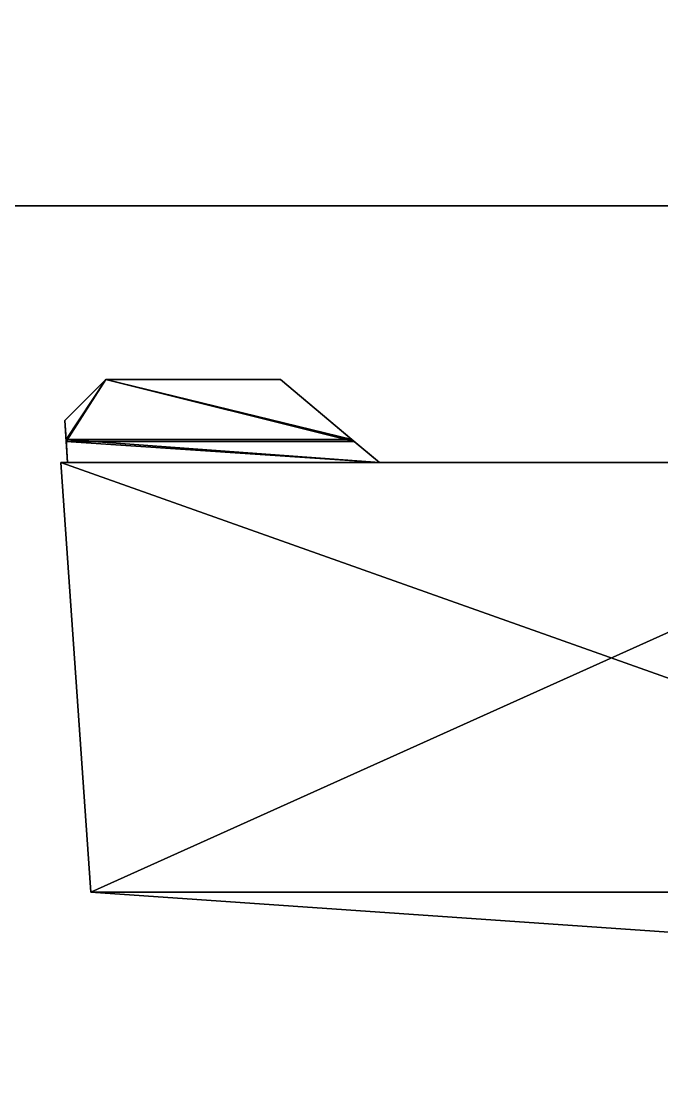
# Model space of a CAD drawing. Extents: x -469 to 3226, y 1395 to 4288.
# Drawn here: x 184.3 to 215.5, y 3003.3 to 3054.7 of the extents above; entities that cross this region are included whole.
import ezdxf

# ---------------------------------------------------------------- set-up
doc = ezdxf.new("R2010")
doc.units = 0
for name, color, linetype in [('LAYER0', 7, 'CONTINUOUS'), ('LAYER1', 7, 'CONTINUOUS'), ('LAYER101', 7, 'CONTINUOUS'), ('LAYER124', 253, 'CONTINUOUS'), ('LAYER127', 253, 'CONTINUOUS'), ('LAYER130', 253, 'CONTINUOUS'), ('LAYER133', 253, 'CONTINUOUS'), ('LAYER136', 253, 'CONTINUOUS'), ('LAYER85', 7, 'CONTINUOUS'), ('LAYER92', 7, 'CONTINUOUS'), ('LAYER93', 7, 'CONTINUOUS'), ('LAYER94', 7, 'CONTINUOUS'), ('LAYER95', 7, 'CONTINUOUS'), ('LAYER96', 7, 'CONTINUOUS'), ('LAYER97', 9, 'CONTINUOUS')]:
    doc.layers.add(name, color=color, linetype=linetype)

msp = doc.modelspace()

# ---------------------------------------------------------------- linework, layer by layer
at = {"layer": 'LAYER0', "invisible_edges": 1}
for points in [[(3116.174, 4288.024, -5), (-468.8259, 1395.024, -5), (-468.8259, 4288.024, -5), (3116.174, 4288.024, -5)], [(-468.8259, 1395.024, -5), (3116.174, 4288.024, -5), (3116.174, 1395.024, -5), (-468.8259, 1395.024, -5)], [(3116.174, 1395.024), (-468.8259, 4288.024), (-468.8259, 1395.024), (3116.174, 1395.024)], [(-468.8259, 4288.024), (3116.174, 1395.024), (3116.174, 4288.024), (-468.8259, 4288.024)]]:
    msp.add_3dface(points, dxfattribs=at)
at = {"layer": 'LAYER101', "invisible_edges": 1}
for points in [[(-303.8259, 2241.024, 2379), (276.1741, 3045.694, 2379), (-303.8259, 3045.694, 2379), (-303.8259, 2241.024, 2379)], [(276.1741, 3045.694, 2379), (-303.8259, 2241.024, 2379), (276.1741, 2241.024, 2379), (276.1741, 3045.694, 2379)], [(-303.8259, 3045.694, 2361), (276.1741, 3045.694, 2379), (276.1741, 3045.694, 2361), (-303.8259, 3045.694, 2361)], [(276.1741, 3045.694, 2379), (-303.8259, 3045.694, 2361), (-303.8259, 3045.694, 2379), (276.1741, 3045.694, 2379)], [(276.1741, 2241.024, 2361), (-303.8259, 3045.694, 2361), (276.1741, 3045.694, 2361), (276.1741, 2241.024, 2361)], [(-303.8259, 3045.694, 2361), (276.1741, 2241.024, 2361), (-303.8259, 2241.024, 2361), (-303.8259, 3045.694, 2361)]]:
    msp.add_3dface(points, dxfattribs=at)
at = {"layer": 'LAYER124'}
for points in [[(186.4055, 3035.244, 192.125), (186.4718, 3034.226, 192.125), (188.4055, 3037.244, 192.125), (186.4055, 3035.244, 192.125)], [(186.4055, 3035.244, 191.525), (188.4055, 3037.244, 191.525), (186.4653, 3034.318, 191.525), (186.4055, 3035.244, 191.525)], [(186.4718, 3034.226, 173.875), (186.4055, 3035.244, 173.875), (188.4055, 3037.244, 173.875), (186.4718, 3034.226, 173.875)], [(188.4055, 3037.244, 174.475), (186.4055, 3035.244, 174.475), (186.4653, 3034.318, 174.475), (188.4055, 3037.244, 174.475)], [(188.4055, 3037.244, 191.525), (186.4055, 3035.244, 191.525), (188.4055, 3037.244, 192.125), (188.4055, 3037.244, 191.525)], [(188.4055, 3037.244, 192.125), (186.4055, 3035.244, 191.525), (186.4055, 3035.244, 192.125), (188.4055, 3037.244, 192.125)], [(186.4055, 3035.244, 174.475), (188.4055, 3037.244, 174.475), (188.4055, 3037.244, 173.875), (186.4055, 3035.244, 174.475)], [(186.4055, 3035.244, 174.475), (188.4055, 3037.244, 173.875), (186.4055, 3035.244, 173.875), (186.4055, 3035.244, 174.475)], [(188.4055, 3037.244, 191.525), (200.3997, 3034.318, 191.525), (186.4653, 3034.318, 191.525), (188.4055, 3037.244, 191.525)], [(200.3997, 3034.318, 174.475), (188.4055, 3037.244, 174.475), (186.4653, 3034.318, 174.475), (200.3997, 3034.318, 174.475)], [(200.5096, 3034.226, 192.125), (188.4055, 3037.244, 192.125), (186.4718, 3034.226, 192.125), (200.5096, 3034.226, 192.125)], [(188.4055, 3037.244, 173.875), (200.5096, 3034.226, 173.875), (186.4718, 3034.226, 173.875), (188.4055, 3037.244, 173.875)], [(200.5096, 3034.226, 192.125), (196.9125, 3037.244, 192.125), (188.4055, 3037.244, 192.125), (200.5096, 3034.226, 192.125)], [(196.9125, 3037.244, 191.525), (188.4055, 3037.244, 191.525), (188.4055, 3037.244, 192.125), (196.9125, 3037.244, 191.525)], [(196.9125, 3037.244, 191.525), (188.4055, 3037.244, 192.125), (196.9125, 3037.244, 192.125), (196.9125, 3037.244, 191.525)], [(196.9125, 3037.244, 191.525), (200.3997, 3034.318, 191.525), (188.4055, 3037.244, 191.525), (196.9125, 3037.244, 191.525)], [(196.9125, 3037.244, 173.875), (200.5096, 3034.226, 173.875), (188.4055, 3037.244, 173.875), (196.9125, 3037.244, 173.875)], [(188.4055, 3037.244, 174.475), (196.9125, 3037.244, 174.475), (188.4055, 3037.244, 173.875), (188.4055, 3037.244, 174.475)], [(188.4055, 3037.244, 173.875), (196.9125, 3037.244, 174.475), (196.9125, 3037.244, 173.875), (188.4055, 3037.244, 173.875)], [(200.3997, 3034.318, 174.475), (196.9125, 3037.244, 174.475), (188.4055, 3037.244, 174.475), (200.3997, 3034.318, 174.475)], [(200.3997, 3034.318, 191.525), (196.9125, 3037.244, 191.525), (196.9125, 3037.244, 192.125), (200.3997, 3034.318, 191.525)], [(200.3997, 3034.318, 191.525), (196.9125, 3037.244, 192.125), (200.5096, 3034.226, 192.125), (200.3997, 3034.318, 191.525)], [(196.9125, 3037.244, 174.475), (200.3997, 3034.318, 174.475), (196.9125, 3037.244, 173.875), (196.9125, 3037.244, 174.475)], [(196.9125, 3037.244, 173.875), (200.3997, 3034.318, 174.475), (200.5096, 3034.226, 173.875), (196.9125, 3037.244, 173.875)], [(186.4055, 3035.244, 191.525), (186.4653, 3034.318, 191.525), (186.4055, 3035.244, 192.125), (186.4055, 3035.244, 191.525)], [(186.4055, 3035.244, 192.125), (186.4653, 3034.318, 191.525), (186.4718, 3034.226, 192.125), (186.4055, 3035.244, 192.125)], [(186.4653, 3034.318, 174.475), (186.4055, 3035.244, 174.475), (186.4055, 3035.244, 173.875), (186.4653, 3034.318, 174.475)], [(186.4653, 3034.318, 174.475), (186.4055, 3035.244, 173.875), (186.4718, 3034.226, 173.875), (186.4653, 3034.318, 174.475)], [(186.5439, 3033.194, 191.1709), (186.4718, 3034.226, 192.125), (186.4653, 3034.318, 191.525), (186.5439, 3033.194, 191.1709)], [(200.3997, 3034.318, 191.525), (201.7391, 3033.194, 191.1709), (186.4653, 3034.318, 191.525), (200.3997, 3034.318, 191.525)], [(186.4653, 3034.318, 191.525), (201.7391, 3033.194, 191.1709), (186.5439, 3033.194, 191.1709), (186.4653, 3034.318, 191.525)], [(186.4718, 3034.226, 173.875), (186.5439, 3033.194, 174.8291), (186.4653, 3034.318, 174.475), (186.4718, 3034.226, 173.875)], [(201.7391, 3033.194, 174.8291), (200.3997, 3034.318, 174.475), (186.4653, 3034.318, 174.475), (201.7391, 3033.194, 174.8291)], [(201.7391, 3033.194, 174.8291), (186.4653, 3034.318, 174.475), (186.5439, 3033.194, 174.8291), (201.7391, 3033.194, 174.8291)], [(186.5439, 3033.194, 191.8), (201.7391, 3033.194, 191.8), (186.4718, 3034.226, 192.125), (186.5439, 3033.194, 191.8)], [(186.4718, 3034.226, 192.125), (201.7391, 3033.194, 191.8), (200.5096, 3034.226, 192.125), (186.4718, 3034.226, 192.125)], [(186.5439, 3033.194, 191.1709), (186.5439, 3033.194, 191.8), (186.4718, 3034.226, 192.125), (186.5439, 3033.194, 191.1709)], [(201.7391, 3033.194, 174.2), (186.5439, 3033.194, 174.2), (186.4718, 3034.226, 173.875), (201.7391, 3033.194, 174.2)], [(201.7391, 3033.194, 174.2), (186.4718, 3034.226, 173.875), (200.5096, 3034.226, 173.875), (201.7391, 3033.194, 174.2)], [(186.5439, 3033.194, 174.2), (186.5439, 3033.194, 174.8291), (186.4718, 3034.226, 173.875), (186.5439, 3033.194, 174.2)], [(201.7391, 3033.194, 191.1709), (200.3997, 3034.318, 191.525), (200.5096, 3034.226, 192.125), (201.7391, 3033.194, 191.1709)], [(200.3997, 3034.318, 174.475), (201.7391, 3033.194, 174.8291), (200.5096, 3034.226, 173.875), (200.3997, 3034.318, 174.475)], [(201.7391, 3033.194, 191.1709), (200.5096, 3034.226, 192.125), (201.7391, 3033.194, 191.8), (201.7391, 3033.194, 191.1709)], [(200.5096, 3034.226, 173.875), (201.7391, 3033.194, 174.8291), (201.7391, 3033.194, 174.2), (200.5096, 3034.226, 173.875)], [(186.2164, 3033.194, 191.8), (187.6797, 3012.269, 191.8), (245.1851, 3012.269, 191.8), (186.2164, 3033.194, 191.8)], [(186.2164, 3033.194, 191.8), (245.1851, 3012.269, 191.8), (234.2143, 3033.194, 191.8), (186.2164, 3033.194, 191.8)], [(186.2164, 3033.194, 174.2), (186.2164, 3033.194, 191.8), (234.2143, 3033.194, 191.8), (186.2164, 3033.194, 174.2)], [(186.2164, 3033.194, 174.2), (234.2143, 3033.194, 191.8), (234.2143, 3033.194, 174.2), (186.2164, 3033.194, 174.2)], [(186.2164, 3033.194, 174.2), (187.6797, 3012.269, 174.2), (186.2164, 3033.194, 191.8), (186.2164, 3033.194, 174.2)], [(186.2164, 3033.194, 191.8), (187.6797, 3012.269, 174.2), (187.6797, 3012.269, 191.8), (186.2164, 3033.194, 191.8)], [(187.6797, 3012.269, 174.2), (186.2164, 3033.194, 174.2), (234.2143, 3033.194, 174.2), (187.6797, 3012.269, 174.2)], [(187.6797, 3012.269, 174.2), (234.2143, 3033.194, 174.2), (245.1851, 3012.269, 174.2), (187.6797, 3012.269, 174.2)], [(245.1851, 3012.269, 175.6), (245.1851, 3008.294, 175.6), (187.6797, 3012.269, 175.6), (245.1851, 3012.269, 175.6)], [(245.1851, 3008.294, 190.4), (245.1851, 3012.269, 190.4), (187.6797, 3012.269, 190.4), (245.1851, 3008.294, 190.4)], [(245.1851, 3008.294, 190.4), (187.6797, 3012.269, 190.4), (187.6797, 3012.269, 175.6), (245.1851, 3008.294, 190.4)], [(245.1851, 3008.294, 190.4), (187.6797, 3012.269, 175.6), (245.1851, 3008.294, 175.6), (245.1851, 3008.294, 190.4)], [(245.1851, 3012.269, 174.2), (245.1851, 3012.269, 175.6), (187.6797, 3012.269, 175.6), (245.1851, 3012.269, 174.2)], [(245.1851, 3012.269, 174.2), (187.6797, 3012.269, 175.6), (187.6797, 3012.269, 174.2), (245.1851, 3012.269, 174.2)], [(187.6797, 3012.269, 191.8), (187.6797, 3012.269, 190.4), (245.1851, 3012.269, 191.8), (187.6797, 3012.269, 191.8)], [(245.1851, 3012.269, 191.8), (187.6797, 3012.269, 190.4), (245.1851, 3012.269, 190.4), (245.1851, 3012.269, 191.8)]]:
    msp.add_3dface(points, dxfattribs=at)
at = {"layer": 'LAYER127'}
for points in [[(186.4055, 3035.244, 715.625), (186.4718, 3034.226, 715.625), (188.4055, 3037.244, 715.625), (186.4055, 3035.244, 715.625)], [(186.4055, 3035.244, 715.025), (188.4055, 3037.244, 715.025), (186.4653, 3034.318, 715.025), (186.4055, 3035.244, 715.025)], [(186.4718, 3034.226, 697.375), (186.4055, 3035.244, 697.375), (188.4055, 3037.244, 697.375), (186.4718, 3034.226, 697.375)], [(188.4055, 3037.244, 697.975), (186.4055, 3035.244, 697.975), (186.4653, 3034.318, 697.975), (188.4055, 3037.244, 697.975)], [(188.4055, 3037.244, 715.025), (186.4055, 3035.244, 715.025), (188.4055, 3037.244, 715.625), (188.4055, 3037.244, 715.025)], [(188.4055, 3037.244, 715.625), (186.4055, 3035.244, 715.025), (186.4055, 3035.244, 715.625), (188.4055, 3037.244, 715.625)], [(186.4055, 3035.244, 697.975), (188.4055, 3037.244, 697.975), (188.4055, 3037.244, 697.375), (186.4055, 3035.244, 697.975)], [(186.4055, 3035.244, 697.975), (188.4055, 3037.244, 697.375), (186.4055, 3035.244, 697.375), (186.4055, 3035.244, 697.975)], [(188.4055, 3037.244, 715.025), (200.3997, 3034.318, 715.025), (186.4653, 3034.318, 715.025), (188.4055, 3037.244, 715.025)], [(200.3997, 3034.318, 697.975), (188.4055, 3037.244, 697.975), (186.4653, 3034.318, 697.975), (200.3997, 3034.318, 697.975)], [(200.5096, 3034.226, 715.625), (188.4055, 3037.244, 715.625), (186.4718, 3034.226, 715.625), (200.5096, 3034.226, 715.625)], [(188.4055, 3037.244, 697.375), (200.5096, 3034.226, 697.375), (186.4718, 3034.226, 697.375), (188.4055, 3037.244, 697.375)], [(200.5096, 3034.226, 715.625), (196.9125, 3037.244, 715.625), (188.4055, 3037.244, 715.625), (200.5096, 3034.226, 715.625)], [(196.9125, 3037.244, 715.025), (188.4055, 3037.244, 715.025), (188.4055, 3037.244, 715.625), (196.9125, 3037.244, 715.025)], [(196.9125, 3037.244, 715.025), (188.4055, 3037.244, 715.625), (196.9125, 3037.244, 715.625), (196.9125, 3037.244, 715.025)], [(196.9125, 3037.244, 715.025), (200.3997, 3034.318, 715.025), (188.4055, 3037.244, 715.025), (196.9125, 3037.244, 715.025)], [(196.9125, 3037.244, 697.375), (200.5096, 3034.226, 697.375), (188.4055, 3037.244, 697.375), (196.9125, 3037.244, 697.375)], [(188.4055, 3037.244, 697.975), (196.9125, 3037.244, 697.975), (188.4055, 3037.244, 697.375), (188.4055, 3037.244, 697.975)], [(188.4055, 3037.244, 697.375), (196.9125, 3037.244, 697.975), (196.9125, 3037.244, 697.375), (188.4055, 3037.244, 697.375)], [(200.3997, 3034.318, 697.975), (196.9125, 3037.244, 697.975), (188.4055, 3037.244, 697.975), (200.3997, 3034.318, 697.975)], [(200.3997, 3034.318, 715.025), (196.9125, 3037.244, 715.025), (196.9125, 3037.244, 715.625), (200.3997, 3034.318, 715.025)], [(200.3997, 3034.318, 715.025), (196.9125, 3037.244, 715.625), (200.5096, 3034.226, 715.625), (200.3997, 3034.318, 715.025)], [(196.9125, 3037.244, 697.975), (200.3997, 3034.318, 697.975), (196.9125, 3037.244, 697.375), (196.9125, 3037.244, 697.975)], [(196.9125, 3037.244, 697.375), (200.3997, 3034.318, 697.975), (200.5096, 3034.226, 697.375), (196.9125, 3037.244, 697.375)], [(186.4055, 3035.244, 715.025), (186.4653, 3034.318, 715.025), (186.4055, 3035.244, 715.625), (186.4055, 3035.244, 715.025)], [(186.4055, 3035.244, 715.625), (186.4653, 3034.318, 715.025), (186.4718, 3034.226, 715.625), (186.4055, 3035.244, 715.625)], [(186.4653, 3034.318, 697.975), (186.4055, 3035.244, 697.975), (186.4055, 3035.244, 697.375), (186.4653, 3034.318, 697.975)], [(186.4653, 3034.318, 697.975), (186.4055, 3035.244, 697.375), (186.4718, 3034.226, 697.375), (186.4653, 3034.318, 697.975)], [(186.5439, 3033.194, 714.671), (186.4718, 3034.226, 715.625), (186.4653, 3034.318, 715.025), (186.5439, 3033.194, 714.671)], [(200.3997, 3034.318, 715.025), (201.7391, 3033.194, 714.671), (186.4653, 3034.318, 715.025), (200.3997, 3034.318, 715.025)], [(186.4653, 3034.318, 715.025), (201.7391, 3033.194, 714.671), (186.5439, 3033.194, 714.671), (186.4653, 3034.318, 715.025)], [(186.4718, 3034.226, 697.375), (186.5439, 3033.194, 698.329), (186.4653, 3034.318, 697.975), (186.4718, 3034.226, 697.375)], [(201.7391, 3033.194, 698.329), (200.3997, 3034.318, 697.975), (186.4653, 3034.318, 697.975), (201.7391, 3033.194, 698.329)], [(201.7391, 3033.194, 698.329), (186.4653, 3034.318, 697.975), (186.5439, 3033.194, 698.329), (201.7391, 3033.194, 698.329)], [(186.5439, 3033.194, 715.3), (201.7391, 3033.194, 715.3), (186.4718, 3034.226, 715.625), (186.5439, 3033.194, 715.3)], [(186.4718, 3034.226, 715.625), (201.7391, 3033.194, 715.3), (200.5096, 3034.226, 715.625), (186.4718, 3034.226, 715.625)], [(186.5439, 3033.194, 714.671), (186.5439, 3033.194, 715.3), (186.4718, 3034.226, 715.625), (186.5439, 3033.194, 714.671)], [(201.7391, 3033.194, 697.7), (186.5439, 3033.194, 697.7), (186.4718, 3034.226, 697.375), (201.7391, 3033.194, 697.7)], [(201.7391, 3033.194, 697.7), (186.4718, 3034.226, 697.375), (200.5096, 3034.226, 697.375), (201.7391, 3033.194, 697.7)], [(186.5439, 3033.194, 697.7), (186.5439, 3033.194, 698.329), (186.4718, 3034.226, 697.375), (186.5439, 3033.194, 697.7)], [(201.7391, 3033.194, 714.671), (200.3997, 3034.318, 715.025), (200.5096, 3034.226, 715.625), (201.7391, 3033.194, 714.671)], [(200.3997, 3034.318, 697.975), (201.7391, 3033.194, 698.329), (200.5096, 3034.226, 697.375), (200.3997, 3034.318, 697.975)], [(201.7391, 3033.194, 714.671), (200.5096, 3034.226, 715.625), (201.7391, 3033.194, 715.3), (201.7391, 3033.194, 714.671)], [(200.5096, 3034.226, 697.375), (201.7391, 3033.194, 698.329), (201.7391, 3033.194, 697.7), (200.5096, 3034.226, 697.375)], [(186.2164, 3033.194, 715.3), (187.6797, 3012.269, 715.3), (245.1851, 3012.269, 715.3), (186.2164, 3033.194, 715.3)], [(186.2164, 3033.194, 715.3), (245.1851, 3012.269, 715.3), (234.2143, 3033.194, 715.3), (186.2164, 3033.194, 715.3)], [(186.2164, 3033.194, 697.7), (186.2164, 3033.194, 715.3), (234.2143, 3033.194, 715.3), (186.2164, 3033.194, 697.7)], [(186.2164, 3033.194, 697.7), (234.2143, 3033.194, 715.3), (234.2143, 3033.194, 697.7), (186.2164, 3033.194, 697.7)], [(186.2164, 3033.194, 697.7), (187.6797, 3012.269, 697.7), (186.2164, 3033.194, 715.3), (186.2164, 3033.194, 697.7)], [(186.2164, 3033.194, 715.3), (187.6797, 3012.269, 697.7), (187.6797, 3012.269, 715.3), (186.2164, 3033.194, 715.3)], [(187.6797, 3012.269, 697.7), (186.2164, 3033.194, 697.7), (234.2143, 3033.194, 697.7), (187.6797, 3012.269, 697.7)], [(187.6797, 3012.269, 697.7), (234.2143, 3033.194, 697.7), (245.1851, 3012.269, 697.7), (187.6797, 3012.269, 697.7)], [(245.1851, 3012.269, 699.1), (245.1851, 3008.294, 699.1), (187.6797, 3012.269, 699.1), (245.1851, 3012.269, 699.1)], [(245.1851, 3008.294, 713.9), (245.1851, 3012.269, 713.9), (187.6797, 3012.269, 713.9), (245.1851, 3008.294, 713.9)], [(245.1851, 3008.294, 713.9), (187.6797, 3012.269, 713.9), (187.6797, 3012.269, 699.1), (245.1851, 3008.294, 713.9)], [(245.1851, 3008.294, 713.9), (187.6797, 3012.269, 699.1), (245.1851, 3008.294, 699.1), (245.1851, 3008.294, 713.9)], [(245.1851, 3012.269, 697.7), (245.1851, 3012.269, 699.1), (187.6797, 3012.269, 699.1), (245.1851, 3012.269, 697.7)], [(245.1851, 3012.269, 697.7), (187.6797, 3012.269, 699.1), (187.6797, 3012.269, 697.7), (245.1851, 3012.269, 697.7)], [(187.6797, 3012.269, 715.3), (187.6797, 3012.269, 713.9), (245.1851, 3012.269, 715.3), (187.6797, 3012.269, 715.3)], [(245.1851, 3012.269, 715.3), (187.6797, 3012.269, 713.9), (245.1851, 3012.269, 713.9), (245.1851, 3012.269, 715.3)]]:
    msp.add_3dface(points, dxfattribs=at)
at = {"layer": 'LAYER130'}
for points in [[(186.4055, 3035.244, 1239.125), (186.4718, 3034.226, 1239.125), (188.4055, 3037.244, 1239.125), (186.4055, 3035.244, 1239.125)], [(186.4055, 3035.244, 1238.525), (188.4055, 3037.244, 1238.525), (186.4653, 3034.318, 1238.525), (186.4055, 3035.244, 1238.525)], [(186.4718, 3034.226, 1220.875), (186.4055, 3035.244, 1220.875), (188.4055, 3037.244, 1220.875), (186.4718, 3034.226, 1220.875)], [(188.4055, 3037.244, 1221.475), (186.4055, 3035.244, 1221.475), (186.4653, 3034.318, 1221.475), (188.4055, 3037.244, 1221.475)], [(188.4055, 3037.244, 1238.525), (186.4055, 3035.244, 1238.525), (188.4055, 3037.244, 1239.125), (188.4055, 3037.244, 1238.525)], [(188.4055, 3037.244, 1239.125), (186.4055, 3035.244, 1238.525), (186.4055, 3035.244, 1239.125), (188.4055, 3037.244, 1239.125)], [(186.4055, 3035.244, 1221.475), (188.4055, 3037.244, 1221.475), (188.4055, 3037.244, 1220.875), (186.4055, 3035.244, 1221.475)], [(186.4055, 3035.244, 1221.475), (188.4055, 3037.244, 1220.875), (186.4055, 3035.244, 1220.875), (186.4055, 3035.244, 1221.475)], [(188.4055, 3037.244, 1238.525), (200.3997, 3034.318, 1238.525), (186.4653, 3034.318, 1238.525), (188.4055, 3037.244, 1238.525)], [(200.3997, 3034.318, 1221.475), (188.4055, 3037.244, 1221.475), (186.4653, 3034.318, 1221.475), (200.3997, 3034.318, 1221.475)], [(200.5096, 3034.226, 1239.125), (188.4055, 3037.244, 1239.125), (186.4718, 3034.226, 1239.125), (200.5096, 3034.226, 1239.125)], [(188.4055, 3037.244, 1220.875), (200.5096, 3034.226, 1220.875), (186.4718, 3034.226, 1220.875), (188.4055, 3037.244, 1220.875)], [(200.5096, 3034.226, 1239.125), (196.9125, 3037.244, 1239.125), (188.4055, 3037.244, 1239.125), (200.5096, 3034.226, 1239.125)], [(196.9125, 3037.244, 1238.525), (188.4055, 3037.244, 1238.525), (188.4055, 3037.244, 1239.125), (196.9125, 3037.244, 1238.525)], [(196.9125, 3037.244, 1238.525), (188.4055, 3037.244, 1239.125), (196.9125, 3037.244, 1239.125), (196.9125, 3037.244, 1238.525)], [(196.9125, 3037.244, 1238.525), (200.3997, 3034.318, 1238.525), (188.4055, 3037.244, 1238.525), (196.9125, 3037.244, 1238.525)], [(196.9125, 3037.244, 1220.875), (200.5096, 3034.226, 1220.875), (188.4055, 3037.244, 1220.875), (196.9125, 3037.244, 1220.875)], [(188.4055, 3037.244, 1221.475), (196.9125, 3037.244, 1221.475), (188.4055, 3037.244, 1220.875), (188.4055, 3037.244, 1221.475)], [(188.4055, 3037.244, 1220.875), (196.9125, 3037.244, 1221.475), (196.9125, 3037.244, 1220.875), (188.4055, 3037.244, 1220.875)], [(200.3997, 3034.318, 1221.475), (196.9125, 3037.244, 1221.475), (188.4055, 3037.244, 1221.475), (200.3997, 3034.318, 1221.475)], [(200.3997, 3034.318, 1238.525), (196.9125, 3037.244, 1238.525), (196.9125, 3037.244, 1239.125), (200.3997, 3034.318, 1238.525)], [(200.3997, 3034.318, 1238.525), (196.9125, 3037.244, 1239.125), (200.5096, 3034.226, 1239.125), (200.3997, 3034.318, 1238.525)], [(196.9125, 3037.244, 1221.475), (200.3997, 3034.318, 1221.475), (196.9125, 3037.244, 1220.875), (196.9125, 3037.244, 1221.475)], [(196.9125, 3037.244, 1220.875), (200.3997, 3034.318, 1221.475), (200.5096, 3034.226, 1220.875), (196.9125, 3037.244, 1220.875)], [(186.4055, 3035.244, 1238.525), (186.4653, 3034.318, 1238.525), (186.4055, 3035.244, 1239.125), (186.4055, 3035.244, 1238.525)], [(186.4055, 3035.244, 1239.125), (186.4653, 3034.318, 1238.525), (186.4718, 3034.226, 1239.125), (186.4055, 3035.244, 1239.125)], [(186.4653, 3034.318, 1221.475), (186.4055, 3035.244, 1221.475), (186.4055, 3035.244, 1220.875), (186.4653, 3034.318, 1221.475)], [(186.4653, 3034.318, 1221.475), (186.4055, 3035.244, 1220.875), (186.4718, 3034.226, 1220.875), (186.4653, 3034.318, 1221.475)], [(186.5439, 3033.194, 1238.171), (186.4718, 3034.226, 1239.125), (186.4653, 3034.318, 1238.525), (186.5439, 3033.194, 1238.171)], [(200.3997, 3034.318, 1238.525), (201.7391, 3033.194, 1238.171), (186.4653, 3034.318, 1238.525), (200.3997, 3034.318, 1238.525)], [(186.4653, 3034.318, 1238.525), (201.7391, 3033.194, 1238.171), (186.5439, 3033.194, 1238.171), (186.4653, 3034.318, 1238.525)], [(186.4718, 3034.226, 1220.875), (186.5439, 3033.194, 1221.829), (186.4653, 3034.318, 1221.475), (186.4718, 3034.226, 1220.875)], [(201.7391, 3033.194, 1221.829), (200.3997, 3034.318, 1221.475), (186.4653, 3034.318, 1221.475), (201.7391, 3033.194, 1221.829)], [(201.7391, 3033.194, 1221.829), (186.4653, 3034.318, 1221.475), (186.5439, 3033.194, 1221.829), (201.7391, 3033.194, 1221.829)], [(186.5439, 3033.194, 1238.8), (201.7391, 3033.194, 1238.8), (186.4718, 3034.226, 1239.125), (186.5439, 3033.194, 1238.8)], [(186.4718, 3034.226, 1239.125), (201.7391, 3033.194, 1238.8), (200.5096, 3034.226, 1239.125), (186.4718, 3034.226, 1239.125)], [(186.5439, 3033.194, 1238.171), (186.5439, 3033.194, 1238.8), (186.4718, 3034.226, 1239.125), (186.5439, 3033.194, 1238.171)], [(201.7391, 3033.194, 1221.2), (186.5439, 3033.194, 1221.2), (186.4718, 3034.226, 1220.875), (201.7391, 3033.194, 1221.2)], [(201.7391, 3033.194, 1221.2), (186.4718, 3034.226, 1220.875), (200.5096, 3034.226, 1220.875), (201.7391, 3033.194, 1221.2)], [(186.5439, 3033.194, 1221.2), (186.5439, 3033.194, 1221.829), (186.4718, 3034.226, 1220.875), (186.5439, 3033.194, 1221.2)], [(201.7391, 3033.194, 1238.171), (200.3997, 3034.318, 1238.525), (200.5096, 3034.226, 1239.125), (201.7391, 3033.194, 1238.171)], [(200.3997, 3034.318, 1221.475), (201.7391, 3033.194, 1221.829), (200.5096, 3034.226, 1220.875), (200.3997, 3034.318, 1221.475)], [(201.7391, 3033.194, 1238.171), (200.5096, 3034.226, 1239.125), (201.7391, 3033.194, 1238.8), (201.7391, 3033.194, 1238.171)], [(200.5096, 3034.226, 1220.875), (201.7391, 3033.194, 1221.829), (201.7391, 3033.194, 1221.2), (200.5096, 3034.226, 1220.875)], [(186.2164, 3033.194, 1238.8), (187.6797, 3012.269, 1238.8), (245.1851, 3012.269, 1238.8), (186.2164, 3033.194, 1238.8)], [(186.2164, 3033.194, 1238.8), (245.1851, 3012.269, 1238.8), (234.2143, 3033.194, 1238.8), (186.2164, 3033.194, 1238.8)], [(186.2164, 3033.194, 1221.2), (186.2164, 3033.194, 1238.8), (234.2143, 3033.194, 1238.8), (186.2164, 3033.194, 1221.2)], [(186.2164, 3033.194, 1221.2), (234.2143, 3033.194, 1238.8), (234.2143, 3033.194, 1221.2), (186.2164, 3033.194, 1221.2)], [(186.2164, 3033.194, 1221.2), (187.6797, 3012.269, 1221.2), (186.2164, 3033.194, 1238.8), (186.2164, 3033.194, 1221.2)], [(186.2164, 3033.194, 1238.8), (187.6797, 3012.269, 1221.2), (187.6797, 3012.269, 1238.8), (186.2164, 3033.194, 1238.8)], [(187.6797, 3012.269, 1221.2), (186.2164, 3033.194, 1221.2), (234.2143, 3033.194, 1221.2), (187.6797, 3012.269, 1221.2)], [(187.6797, 3012.269, 1221.2), (234.2143, 3033.194, 1221.2), (245.1851, 3012.269, 1221.2), (187.6797, 3012.269, 1221.2)], [(245.1851, 3012.269, 1222.6), (245.1851, 3008.294, 1222.6), (187.6797, 3012.269, 1222.6), (245.1851, 3012.269, 1222.6)], [(245.1851, 3008.294, 1237.4), (245.1851, 3012.269, 1237.4), (187.6797, 3012.269, 1237.4), (245.1851, 3008.294, 1237.4)], [(245.1851, 3008.294, 1237.4), (187.6797, 3012.269, 1237.4), (187.6797, 3012.269, 1222.6), (245.1851, 3008.294, 1237.4)], [(245.1851, 3008.294, 1237.4), (187.6797, 3012.269, 1222.6), (245.1851, 3008.294, 1222.6), (245.1851, 3008.294, 1237.4)], [(245.1851, 3012.269, 1221.2), (245.1851, 3012.269, 1222.6), (187.6797, 3012.269, 1222.6), (245.1851, 3012.269, 1221.2)], [(245.1851, 3012.269, 1221.2), (187.6797, 3012.269, 1222.6), (187.6797, 3012.269, 1221.2), (245.1851, 3012.269, 1221.2)], [(187.6797, 3012.269, 1238.8), (187.6797, 3012.269, 1237.4), (245.1851, 3012.269, 1238.8), (187.6797, 3012.269, 1238.8)], [(245.1851, 3012.269, 1238.8), (187.6797, 3012.269, 1237.4), (245.1851, 3012.269, 1237.4), (245.1851, 3012.269, 1238.8)]]:
    msp.add_3dface(points, dxfattribs=at)
at = {"layer": 'LAYER133'}
for points in [[(186.4055, 3035.244, 1762.625), (186.4718, 3034.226, 1762.625), (188.4055, 3037.244, 1762.625), (186.4055, 3035.244, 1762.625)], [(186.4055, 3035.244, 1762.025), (188.4055, 3037.244, 1762.025), (186.4653, 3034.318, 1762.025), (186.4055, 3035.244, 1762.025)], [(186.4718, 3034.226, 1744.375), (186.4055, 3035.244, 1744.375), (188.4055, 3037.244, 1744.375), (186.4718, 3034.226, 1744.375)], [(188.4055, 3037.244, 1744.975), (186.4055, 3035.244, 1744.975), (186.4653, 3034.318, 1744.975), (188.4055, 3037.244, 1744.975)], [(188.4055, 3037.244, 1762.025), (186.4055, 3035.244, 1762.025), (188.4055, 3037.244, 1762.625), (188.4055, 3037.244, 1762.025)], [(188.4055, 3037.244, 1762.625), (186.4055, 3035.244, 1762.025), (186.4055, 3035.244, 1762.625), (188.4055, 3037.244, 1762.625)], [(186.4055, 3035.244, 1744.975), (188.4055, 3037.244, 1744.975), (188.4055, 3037.244, 1744.375), (186.4055, 3035.244, 1744.975)], [(186.4055, 3035.244, 1744.975), (188.4055, 3037.244, 1744.375), (186.4055, 3035.244, 1744.375), (186.4055, 3035.244, 1744.975)], [(188.4055, 3037.244, 1762.025), (200.3997, 3034.318, 1762.025), (186.4653, 3034.318, 1762.025), (188.4055, 3037.244, 1762.025)], [(200.3997, 3034.318, 1744.975), (188.4055, 3037.244, 1744.975), (186.4653, 3034.318, 1744.975), (200.3997, 3034.318, 1744.975)], [(200.5096, 3034.226, 1762.625), (188.4055, 3037.244, 1762.625), (186.4718, 3034.226, 1762.625), (200.5096, 3034.226, 1762.625)], [(188.4055, 3037.244, 1744.375), (200.5096, 3034.226, 1744.375), (186.4718, 3034.226, 1744.375), (188.4055, 3037.244, 1744.375)], [(200.5096, 3034.226, 1762.625), (196.9125, 3037.244, 1762.625), (188.4055, 3037.244, 1762.625), (200.5096, 3034.226, 1762.625)], [(196.9125, 3037.244, 1762.025), (188.4055, 3037.244, 1762.025), (188.4055, 3037.244, 1762.625), (196.9125, 3037.244, 1762.025)], [(196.9125, 3037.244, 1762.025), (188.4055, 3037.244, 1762.625), (196.9125, 3037.244, 1762.625), (196.9125, 3037.244, 1762.025)], [(196.9125, 3037.244, 1762.025), (200.3997, 3034.318, 1762.025), (188.4055, 3037.244, 1762.025), (196.9125, 3037.244, 1762.025)], [(196.9125, 3037.244, 1744.375), (200.5096, 3034.226, 1744.375), (188.4055, 3037.244, 1744.375), (196.9125, 3037.244, 1744.375)], [(188.4055, 3037.244, 1744.975), (196.9125, 3037.244, 1744.975), (188.4055, 3037.244, 1744.375), (188.4055, 3037.244, 1744.975)], [(188.4055, 3037.244, 1744.375), (196.9125, 3037.244, 1744.975), (196.9125, 3037.244, 1744.375), (188.4055, 3037.244, 1744.375)], [(200.3997, 3034.318, 1744.975), (196.9125, 3037.244, 1744.975), (188.4055, 3037.244, 1744.975), (200.3997, 3034.318, 1744.975)], [(200.3997, 3034.318, 1762.025), (196.9125, 3037.244, 1762.025), (196.9125, 3037.244, 1762.625), (200.3997, 3034.318, 1762.025)], [(200.3997, 3034.318, 1762.025), (196.9125, 3037.244, 1762.625), (200.5096, 3034.226, 1762.625), (200.3997, 3034.318, 1762.025)], [(196.9125, 3037.244, 1744.975), (200.3997, 3034.318, 1744.975), (196.9125, 3037.244, 1744.375), (196.9125, 3037.244, 1744.975)], [(196.9125, 3037.244, 1744.375), (200.3997, 3034.318, 1744.975), (200.5096, 3034.226, 1744.375), (196.9125, 3037.244, 1744.375)], [(186.4055, 3035.244, 1762.025), (186.4653, 3034.318, 1762.025), (186.4055, 3035.244, 1762.625), (186.4055, 3035.244, 1762.025)], [(186.4055, 3035.244, 1762.625), (186.4653, 3034.318, 1762.025), (186.4718, 3034.226, 1762.625), (186.4055, 3035.244, 1762.625)], [(186.4653, 3034.318, 1744.975), (186.4055, 3035.244, 1744.975), (186.4055, 3035.244, 1744.375), (186.4653, 3034.318, 1744.975)], [(186.4653, 3034.318, 1744.975), (186.4055, 3035.244, 1744.375), (186.4718, 3034.226, 1744.375), (186.4653, 3034.318, 1744.975)], [(186.5439, 3033.194, 1761.671), (186.4718, 3034.226, 1762.625), (186.4653, 3034.318, 1762.025), (186.5439, 3033.194, 1761.671)], [(200.3997, 3034.318, 1762.025), (201.7391, 3033.194, 1761.671), (186.4653, 3034.318, 1762.025), (200.3997, 3034.318, 1762.025)], [(186.4653, 3034.318, 1762.025), (201.7391, 3033.194, 1761.671), (186.5439, 3033.194, 1761.671), (186.4653, 3034.318, 1762.025)], [(186.4718, 3034.226, 1744.375), (186.5439, 3033.194, 1745.329), (186.4653, 3034.318, 1744.975), (186.4718, 3034.226, 1744.375)], [(201.7391, 3033.194, 1745.329), (200.3997, 3034.318, 1744.975), (186.4653, 3034.318, 1744.975), (201.7391, 3033.194, 1745.329)], [(201.7391, 3033.194, 1745.329), (186.4653, 3034.318, 1744.975), (186.5439, 3033.194, 1745.329), (201.7391, 3033.194, 1745.329)], [(186.5439, 3033.194, 1762.3), (201.7391, 3033.194, 1762.3), (186.4718, 3034.226, 1762.625), (186.5439, 3033.194, 1762.3)], [(186.4718, 3034.226, 1762.625), (201.7391, 3033.194, 1762.3), (200.5096, 3034.226, 1762.625), (186.4718, 3034.226, 1762.625)], [(186.5439, 3033.194, 1761.671), (186.5439, 3033.194, 1762.3), (186.4718, 3034.226, 1762.625), (186.5439, 3033.194, 1761.671)], [(201.7391, 3033.194, 1744.7), (186.5439, 3033.194, 1744.7), (186.4718, 3034.226, 1744.375), (201.7391, 3033.194, 1744.7)], [(201.7391, 3033.194, 1744.7), (186.4718, 3034.226, 1744.375), (200.5096, 3034.226, 1744.375), (201.7391, 3033.194, 1744.7)], [(186.5439, 3033.194, 1744.7), (186.5439, 3033.194, 1745.329), (186.4718, 3034.226, 1744.375), (186.5439, 3033.194, 1744.7)], [(201.7391, 3033.194, 1761.671), (200.3997, 3034.318, 1762.025), (200.5096, 3034.226, 1762.625), (201.7391, 3033.194, 1761.671)], [(200.3997, 3034.318, 1744.975), (201.7391, 3033.194, 1745.329), (200.5096, 3034.226, 1744.375), (200.3997, 3034.318, 1744.975)], [(201.7391, 3033.194, 1761.671), (200.5096, 3034.226, 1762.625), (201.7391, 3033.194, 1762.3), (201.7391, 3033.194, 1761.671)], [(200.5096, 3034.226, 1744.375), (201.7391, 3033.194, 1745.329), (201.7391, 3033.194, 1744.7), (200.5096, 3034.226, 1744.375)], [(186.2164, 3033.194, 1762.3), (187.6797, 3012.269, 1762.3), (245.1851, 3012.269, 1762.3), (186.2164, 3033.194, 1762.3)], [(186.2164, 3033.194, 1762.3), (245.1851, 3012.269, 1762.3), (234.2143, 3033.194, 1762.3), (186.2164, 3033.194, 1762.3)], [(186.2164, 3033.194, 1744.7), (186.2164, 3033.194, 1762.3), (234.2143, 3033.194, 1762.3), (186.2164, 3033.194, 1744.7)], [(186.2164, 3033.194, 1744.7), (234.2143, 3033.194, 1762.3), (234.2143, 3033.194, 1744.7), (186.2164, 3033.194, 1744.7)], [(186.2164, 3033.194, 1744.7), (187.6797, 3012.269, 1744.7), (186.2164, 3033.194, 1762.3), (186.2164, 3033.194, 1744.7)], [(186.2164, 3033.194, 1762.3), (187.6797, 3012.269, 1744.7), (187.6797, 3012.269, 1762.3), (186.2164, 3033.194, 1762.3)], [(187.6797, 3012.269, 1744.7), (186.2164, 3033.194, 1744.7), (234.2143, 3033.194, 1744.7), (187.6797, 3012.269, 1744.7)], [(187.6797, 3012.269, 1744.7), (234.2143, 3033.194, 1744.7), (245.1851, 3012.269, 1744.7), (187.6797, 3012.269, 1744.7)], [(245.1851, 3012.269, 1746.1), (245.1851, 3008.294, 1746.1), (187.6797, 3012.269, 1746.1), (245.1851, 3012.269, 1746.1)], [(245.1851, 3008.294, 1760.9), (245.1851, 3012.269, 1760.9), (187.6797, 3012.269, 1760.9), (245.1851, 3008.294, 1760.9)], [(245.1851, 3008.294, 1760.9), (187.6797, 3012.269, 1760.9), (187.6797, 3012.269, 1746.1), (245.1851, 3008.294, 1760.9)], [(245.1851, 3008.294, 1760.9), (187.6797, 3012.269, 1746.1), (245.1851, 3008.294, 1746.1), (245.1851, 3008.294, 1760.9)], [(245.1851, 3012.269, 1744.7), (245.1851, 3012.269, 1746.1), (187.6797, 3012.269, 1746.1), (245.1851, 3012.269, 1744.7)], [(245.1851, 3012.269, 1744.7), (187.6797, 3012.269, 1746.1), (187.6797, 3012.269, 1744.7), (245.1851, 3012.269, 1744.7)], [(187.6797, 3012.269, 1762.3), (187.6797, 3012.269, 1760.9), (245.1851, 3012.269, 1762.3), (187.6797, 3012.269, 1762.3)], [(245.1851, 3012.269, 1762.3), (187.6797, 3012.269, 1760.9), (245.1851, 3012.269, 1760.9), (245.1851, 3012.269, 1762.3)]]:
    msp.add_3dface(points, dxfattribs=at)
at = {"layer": 'LAYER136'}
for points in [[(186.4055, 3035.244, 2286.125), (186.4718, 3034.226, 2286.125), (188.4055, 3037.244, 2286.125), (186.4055, 3035.244, 2286.125)], [(186.4055, 3035.244, 2285.525), (188.4055, 3037.244, 2285.525), (186.4653, 3034.318, 2285.525), (186.4055, 3035.244, 2285.525)], [(186.4718, 3034.226, 2267.875), (186.4055, 3035.244, 2267.875), (188.4055, 3037.244, 2267.875), (186.4718, 3034.226, 2267.875)], [(188.4055, 3037.244, 2268.475), (186.4055, 3035.244, 2268.475), (186.4653, 3034.318, 2268.475), (188.4055, 3037.244, 2268.475)], [(188.4055, 3037.244, 2285.525), (186.4055, 3035.244, 2285.525), (188.4055, 3037.244, 2286.125), (188.4055, 3037.244, 2285.525)], [(188.4055, 3037.244, 2286.125), (186.4055, 3035.244, 2285.525), (186.4055, 3035.244, 2286.125), (188.4055, 3037.244, 2286.125)], [(186.4055, 3035.244, 2268.475), (188.4055, 3037.244, 2268.475), (188.4055, 3037.244, 2267.875), (186.4055, 3035.244, 2268.475)], [(186.4055, 3035.244, 2268.475), (188.4055, 3037.244, 2267.875), (186.4055, 3035.244, 2267.875), (186.4055, 3035.244, 2268.475)], [(188.4055, 3037.244, 2285.525), (200.3997, 3034.318, 2285.525), (186.4653, 3034.318, 2285.525), (188.4055, 3037.244, 2285.525)], [(200.3997, 3034.318, 2268.475), (188.4055, 3037.244, 2268.475), (186.4653, 3034.318, 2268.475), (200.3997, 3034.318, 2268.475)], [(200.5096, 3034.226, 2286.125), (188.4055, 3037.244, 2286.125), (186.4718, 3034.226, 2286.125), (200.5096, 3034.226, 2286.125)], [(188.4055, 3037.244, 2267.875), (200.5096, 3034.226, 2267.875), (186.4718, 3034.226, 2267.875), (188.4055, 3037.244, 2267.875)], [(200.5096, 3034.226, 2286.125), (196.9125, 3037.244, 2286.125), (188.4055, 3037.244, 2286.125), (200.5096, 3034.226, 2286.125)], [(196.9125, 3037.244, 2285.525), (188.4055, 3037.244, 2285.525), (188.4055, 3037.244, 2286.125), (196.9125, 3037.244, 2285.525)], [(196.9125, 3037.244, 2285.525), (188.4055, 3037.244, 2286.125), (196.9125, 3037.244, 2286.125), (196.9125, 3037.244, 2285.525)], [(196.9125, 3037.244, 2285.525), (200.3997, 3034.318, 2285.525), (188.4055, 3037.244, 2285.525), (196.9125, 3037.244, 2285.525)], [(196.9125, 3037.244, 2267.875), (200.5096, 3034.226, 2267.875), (188.4055, 3037.244, 2267.875), (196.9125, 3037.244, 2267.875)], [(188.4055, 3037.244, 2268.475), (196.9125, 3037.244, 2268.475), (188.4055, 3037.244, 2267.875), (188.4055, 3037.244, 2268.475)], [(188.4055, 3037.244, 2267.875), (196.9125, 3037.244, 2268.475), (196.9125, 3037.244, 2267.875), (188.4055, 3037.244, 2267.875)], [(200.3997, 3034.318, 2268.475), (196.9125, 3037.244, 2268.475), (188.4055, 3037.244, 2268.475), (200.3997, 3034.318, 2268.475)], [(200.3997, 3034.318, 2285.525), (196.9125, 3037.244, 2285.525), (196.9125, 3037.244, 2286.125), (200.3997, 3034.318, 2285.525)], [(200.3997, 3034.318, 2285.525), (196.9125, 3037.244, 2286.125), (200.5096, 3034.226, 2286.125), (200.3997, 3034.318, 2285.525)], [(196.9125, 3037.244, 2268.475), (200.3997, 3034.318, 2268.475), (196.9125, 3037.244, 2267.875), (196.9125, 3037.244, 2268.475)], [(196.9125, 3037.244, 2267.875), (200.3997, 3034.318, 2268.475), (200.5096, 3034.226, 2267.875), (196.9125, 3037.244, 2267.875)], [(186.4055, 3035.244, 2285.525), (186.4653, 3034.318, 2285.525), (186.4055, 3035.244, 2286.125), (186.4055, 3035.244, 2285.525)], [(186.4055, 3035.244, 2286.125), (186.4653, 3034.318, 2285.525), (186.4718, 3034.226, 2286.125), (186.4055, 3035.244, 2286.125)], [(186.4653, 3034.318, 2268.475), (186.4055, 3035.244, 2268.475), (186.4055, 3035.244, 2267.875), (186.4653, 3034.318, 2268.475)], [(186.4653, 3034.318, 2268.475), (186.4055, 3035.244, 2267.875), (186.4718, 3034.226, 2267.875), (186.4653, 3034.318, 2268.475)], [(186.5439, 3033.194, 2285.171), (186.4718, 3034.226, 2286.125), (186.4653, 3034.318, 2285.525), (186.5439, 3033.194, 2285.171)], [(200.3997, 3034.318, 2285.525), (201.7391, 3033.194, 2285.171), (186.4653, 3034.318, 2285.525), (200.3997, 3034.318, 2285.525)], [(186.4653, 3034.318, 2285.525), (201.7391, 3033.194, 2285.171), (186.5439, 3033.194, 2285.171), (186.4653, 3034.318, 2285.525)], [(186.4718, 3034.226, 2267.875), (186.5439, 3033.194, 2268.829), (186.4653, 3034.318, 2268.475), (186.4718, 3034.226, 2267.875)], [(201.7391, 3033.194, 2268.829), (200.3997, 3034.318, 2268.475), (186.4653, 3034.318, 2268.475), (201.7391, 3033.194, 2268.829)], [(201.7391, 3033.194, 2268.829), (186.4653, 3034.318, 2268.475), (186.5439, 3033.194, 2268.829), (201.7391, 3033.194, 2268.829)], [(186.5439, 3033.194, 2285.8), (201.7391, 3033.194, 2285.8), (186.4718, 3034.226, 2286.125), (186.5439, 3033.194, 2285.8)], [(186.4718, 3034.226, 2286.125), (201.7391, 3033.194, 2285.8), (200.5096, 3034.226, 2286.125), (186.4718, 3034.226, 2286.125)], [(186.5439, 3033.194, 2285.171), (186.5439, 3033.194, 2285.8), (186.4718, 3034.226, 2286.125), (186.5439, 3033.194, 2285.171)], [(201.7391, 3033.194, 2268.2), (186.5439, 3033.194, 2268.2), (186.4718, 3034.226, 2267.875), (201.7391, 3033.194, 2268.2)], [(201.7391, 3033.194, 2268.2), (186.4718, 3034.226, 2267.875), (200.5096, 3034.226, 2267.875), (201.7391, 3033.194, 2268.2)], [(186.5439, 3033.194, 2268.2), (186.5439, 3033.194, 2268.829), (186.4718, 3034.226, 2267.875), (186.5439, 3033.194, 2268.2)], [(201.7391, 3033.194, 2285.171), (200.3997, 3034.318, 2285.525), (200.5096, 3034.226, 2286.125), (201.7391, 3033.194, 2285.171)], [(200.3997, 3034.318, 2268.475), (201.7391, 3033.194, 2268.829), (200.5096, 3034.226, 2267.875), (200.3997, 3034.318, 2268.475)], [(201.7391, 3033.194, 2285.171), (200.5096, 3034.226, 2286.125), (201.7391, 3033.194, 2285.8), (201.7391, 3033.194, 2285.171)], [(200.5096, 3034.226, 2267.875), (201.7391, 3033.194, 2268.829), (201.7391, 3033.194, 2268.2), (200.5096, 3034.226, 2267.875)], [(186.2164, 3033.194, 2285.8), (187.6797, 3012.269, 2285.8), (245.1851, 3012.269, 2285.8), (186.2164, 3033.194, 2285.8)], [(186.2164, 3033.194, 2285.8), (245.1851, 3012.269, 2285.8), (234.2143, 3033.194, 2285.8), (186.2164, 3033.194, 2285.8)], [(186.2164, 3033.194, 2268.2), (186.2164, 3033.194, 2285.8), (234.2143, 3033.194, 2285.8), (186.2164, 3033.194, 2268.2)], [(186.2164, 3033.194, 2268.2), (234.2143, 3033.194, 2285.8), (234.2143, 3033.194, 2268.2), (186.2164, 3033.194, 2268.2)], [(186.2164, 3033.194, 2268.2), (187.6797, 3012.269, 2268.2), (186.2164, 3033.194, 2285.8), (186.2164, 3033.194, 2268.2)], [(186.2164, 3033.194, 2285.8), (187.6797, 3012.269, 2268.2), (187.6797, 3012.269, 2285.8), (186.2164, 3033.194, 2285.8)], [(187.6797, 3012.269, 2268.2), (186.2164, 3033.194, 2268.2), (234.2143, 3033.194, 2268.2), (187.6797, 3012.269, 2268.2)], [(187.6797, 3012.269, 2268.2), (234.2143, 3033.194, 2268.2), (245.1851, 3012.269, 2268.2), (187.6797, 3012.269, 2268.2)], [(245.1851, 3012.269, 2269.6), (245.1851, 3008.294, 2269.6), (187.6797, 3012.269, 2269.6), (245.1851, 3012.269, 2269.6)], [(245.1851, 3008.294, 2284.4), (245.1851, 3012.269, 2284.4), (187.6797, 3012.269, 2284.4), (245.1851, 3008.294, 2284.4)], [(245.1851, 3008.294, 2284.4), (187.6797, 3012.269, 2284.4), (187.6797, 3012.269, 2269.6), (245.1851, 3008.294, 2284.4)], [(245.1851, 3008.294, 2284.4), (187.6797, 3012.269, 2269.6), (245.1851, 3008.294, 2269.6), (245.1851, 3008.294, 2284.4)], [(245.1851, 3012.269, 2268.2), (245.1851, 3012.269, 2269.6), (187.6797, 3012.269, 2269.6), (245.1851, 3012.269, 2268.2)], [(245.1851, 3012.269, 2268.2), (187.6797, 3012.269, 2269.6), (187.6797, 3012.269, 2268.2), (245.1851, 3012.269, 2268.2)], [(187.6797, 3012.269, 2285.8), (187.6797, 3012.269, 2284.4), (245.1851, 3012.269, 2285.8), (187.6797, 3012.269, 2285.8)], [(245.1851, 3012.269, 2285.8), (187.6797, 3012.269, 2284.4), (245.1851, 3012.269, 2284.4), (245.1851, 3012.269, 2285.8)]]:
    msp.add_3dface(points, dxfattribs=at)
at = {"layer": 'LAYER85', "invisible_edges": 1}
for points in [[(-303.8259, 3045.694, 80), (276.1741, 2241.024, 80), (-303.8259, 2241.024, 80), (-303.8259, 3045.694, 80)], [(276.1741, 2241.024, 80), (-303.8259, 3045.694, 80), (276.1741, 3045.694, 80), (276.1741, 2241.024, 80)], [(-303.8259, 3045.694, 80), (276.1741, 3045.694, 98), (276.1741, 3045.694, 80), (-303.8259, 3045.694, 80)], [(276.1741, 3045.694, 98), (-303.8259, 3045.694, 80), (-303.8259, 3045.694, 98), (276.1741, 3045.694, 98)], [(276.1741, 3045.694, 98), (-303.8259, 2241.024, 98), (276.1741, 2241.024, 98), (276.1741, 3045.694, 98)], [(-303.8259, 2241.024, 98), (276.1741, 3045.694, 98), (-303.8259, 3045.694, 98), (-303.8259, 2241.024, 98)]]:
    msp.add_3dface(points, dxfattribs=at)
at = {"layer": 'LAYER92', "invisible_edges": 1}
for points in [[(-279.2259, 2241.024, 2034), (276.1741, 3045.694, 2034), (-279.2259, 3045.694, 2034), (-279.2259, 2241.024, 2034)], [(276.1741, 3045.694, 2034), (-279.2259, 2241.024, 2034), (276.1741, 2241.024, 2034), (276.1741, 3045.694, 2034)], [(-279.2259, 3045.694, 2016), (276.1741, 3045.694, 2034), (276.1741, 3045.694, 2016), (-279.2259, 3045.694, 2016)], [(276.1741, 3045.694, 2034), (-279.2259, 3045.694, 2016), (-279.2259, 3045.694, 2034), (276.1741, 3045.694, 2034)], [(276.1741, 2241.024, 2016), (-279.2259, 3045.694, 2016), (276.1741, 3045.694, 2016), (276.1741, 2241.024, 2016)], [(-279.2259, 3045.694, 2016), (276.1741, 2241.024, 2016), (-279.2259, 2241.024, 2016), (-279.2259, 3045.694, 2016)]]:
    msp.add_3dface(points, dxfattribs=at)
at = {"layer": 'LAYER93', "invisible_edges": 1}
for points in [[(-279.2259, 2241.024, 485.2), (276.1741, 3045.694, 485.2), (-279.2259, 3045.694, 485.2), (-279.2259, 2241.024, 485.2)], [(276.1741, 3045.694, 485.2), (-279.2259, 2241.024, 485.2), (276.1741, 2241.024, 485.2), (276.1741, 3045.694, 485.2)], [(-279.2259, 3045.694, 467.2), (276.1741, 3045.694, 485.2), (276.1741, 3045.694, 467.2), (-279.2259, 3045.694, 467.2)], [(276.1741, 3045.694, 485.2), (-279.2259, 3045.694, 467.2), (-279.2259, 3045.694, 485.2), (276.1741, 3045.694, 485.2)], [(276.1741, 2241.024, 467.2), (-279.2259, 3045.694, 467.2), (276.1741, 3045.694, 467.2), (276.1741, 2241.024, 467.2)], [(-279.2259, 3045.694, 467.2), (276.1741, 2241.024, 467.2), (-279.2259, 2241.024, 467.2), (-279.2259, 3045.694, 467.2)]]:
    msp.add_3dface(points, dxfattribs=at)
at = {"layer": 'LAYER94', "invisible_edges": 1}
for points in [[(-279.2259, 2241.024, 872.4), (276.1741, 3045.694, 872.4), (-279.2259, 3045.694, 872.4), (-279.2259, 2241.024, 872.4)], [(276.1741, 3045.694, 872.4), (-279.2259, 2241.024, 872.4), (276.1741, 2241.024, 872.4), (276.1741, 3045.694, 872.4)], [(-279.2259, 3045.694, 854.4), (276.1741, 3045.694, 872.4), (276.1741, 3045.694, 854.4), (-279.2259, 3045.694, 854.4)], [(276.1741, 3045.694, 872.4), (-279.2259, 3045.694, 854.4), (-279.2259, 3045.694, 872.4), (276.1741, 3045.694, 872.4)], [(276.1741, 2241.024, 854.4), (-279.2259, 3045.694, 854.4), (276.1741, 3045.694, 854.4), (276.1741, 2241.024, 854.4)], [(-279.2259, 3045.694, 854.4), (276.1741, 2241.024, 854.4), (-279.2259, 2241.024, 854.4), (-279.2259, 3045.694, 854.4)]]:
    msp.add_3dface(points, dxfattribs=at)
at = {"layer": 'LAYER95', "invisible_edges": 1}
for points in [[(-279.2259, 2241.024, 1259.6), (276.1741, 3045.694, 1259.6), (-279.2259, 3045.694, 1259.6), (-279.2259, 2241.024, 1259.6)], [(276.1741, 3045.694, 1259.6), (-279.2259, 2241.024, 1259.6), (276.1741, 2241.024, 1259.6), (276.1741, 3045.694, 1259.6)], [(-279.2259, 3045.694, 1241.6), (276.1741, 3045.694, 1259.6), (276.1741, 3045.694, 1241.6), (-279.2259, 3045.694, 1241.6)], [(276.1741, 3045.694, 1259.6), (-279.2259, 3045.694, 1241.6), (-279.2259, 3045.694, 1259.6), (276.1741, 3045.694, 1259.6)], [(276.1741, 2241.024, 1241.6), (-279.2259, 3045.694, 1241.6), (276.1741, 3045.694, 1241.6), (276.1741, 2241.024, 1241.6)], [(-279.2259, 3045.694, 1241.6), (276.1741, 2241.024, 1241.6), (-279.2259, 2241.024, 1241.6), (-279.2259, 3045.694, 1241.6)]]:
    msp.add_3dface(points, dxfattribs=at)
at = {"layer": 'LAYER96', "invisible_edges": 1}
for points in [[(-279.2259, 2241.024, 1646.8), (276.1741, 3045.694, 1646.8), (-279.2259, 3045.694, 1646.8), (-279.2259, 2241.024, 1646.8)], [(276.1741, 3045.694, 1646.8), (-279.2259, 2241.024, 1646.8), (276.1741, 2241.024, 1646.8), (276.1741, 3045.694, 1646.8)], [(-279.2259, 3045.694, 1628.8), (276.1741, 3045.694, 1646.8), (276.1741, 3045.694, 1628.8), (-279.2259, 3045.694, 1628.8)], [(276.1741, 3045.694, 1646.8), (-279.2259, 3045.694, 1628.8), (-279.2259, 3045.694, 1646.8), (276.1741, 3045.694, 1646.8)], [(276.1741, 2241.024, 1628.8), (-279.2259, 3045.694, 1628.8), (276.1741, 3045.694, 1628.8), (276.1741, 2241.024, 1628.8)], [(-279.2259, 3045.694, 1628.8), (276.1741, 2241.024, 1628.8), (-279.2259, 2241.024, 1628.8), (-279.2259, 3045.694, 1628.8)]]:
    msp.add_3dface(points, dxfattribs=at)
at = {"layer": 'LAYER97', "invisible_edges": 1}
for points in [[(-303.8259, 3045.694), (276.1741, 3063.694), (276.1741, 3045.694), (-303.8259, 3045.694)], [(276.1741, 3063.694), (-303.8259, 3045.694), (-303.8259, 3063.694), (276.1741, 3063.694)], [(-303.8259, 3063.694, 2380), (276.1741, 3045.694, 2380), (276.1741, 3063.694, 2380), (-303.8259, 3063.694, 2380)], [(276.1741, 3045.694, 2380), (-303.8259, 3063.694, 2380), (-303.8259, 3045.694, 2380), (276.1741, 3045.694, 2380)], [(276.1741, 3045.694, 2380), (-303.8259, 3045.694), (276.1741, 3045.694), (276.1741, 3045.694, 2380)], [(-303.8259, 3045.694), (276.1741, 3045.694, 2380), (-303.8259, 3045.694, 2380), (-303.8259, 3045.694)]]:
    msp.add_3dface(points, dxfattribs=at)

# ---------------------------------------------------------------- meshes
at = {"layer": 'LAYER1'}
mesh = msp.add_polymesh((5, 2), dxfattribs=at)
for k, corner in enumerate([(2966.174, 1545.024, 2430), (2966.174, 4138.024, 2430), (-318.8259, 1545.024, 2430), (2966.174, 1545.024, 2430), (-318.8259, 4138.024, 2430), (-318.8259, 1545.024, 2430), (2966.174, 4138.024, 2430), (-318.8259, 4138.024, 2430), (3116.174, 4288.024, 2430), (-468.8259, 4288.024, 2430)]):
    mesh.set_mesh_vertex(divmod(k, 2), corner)

doc.saveas('drawing.dxf')
